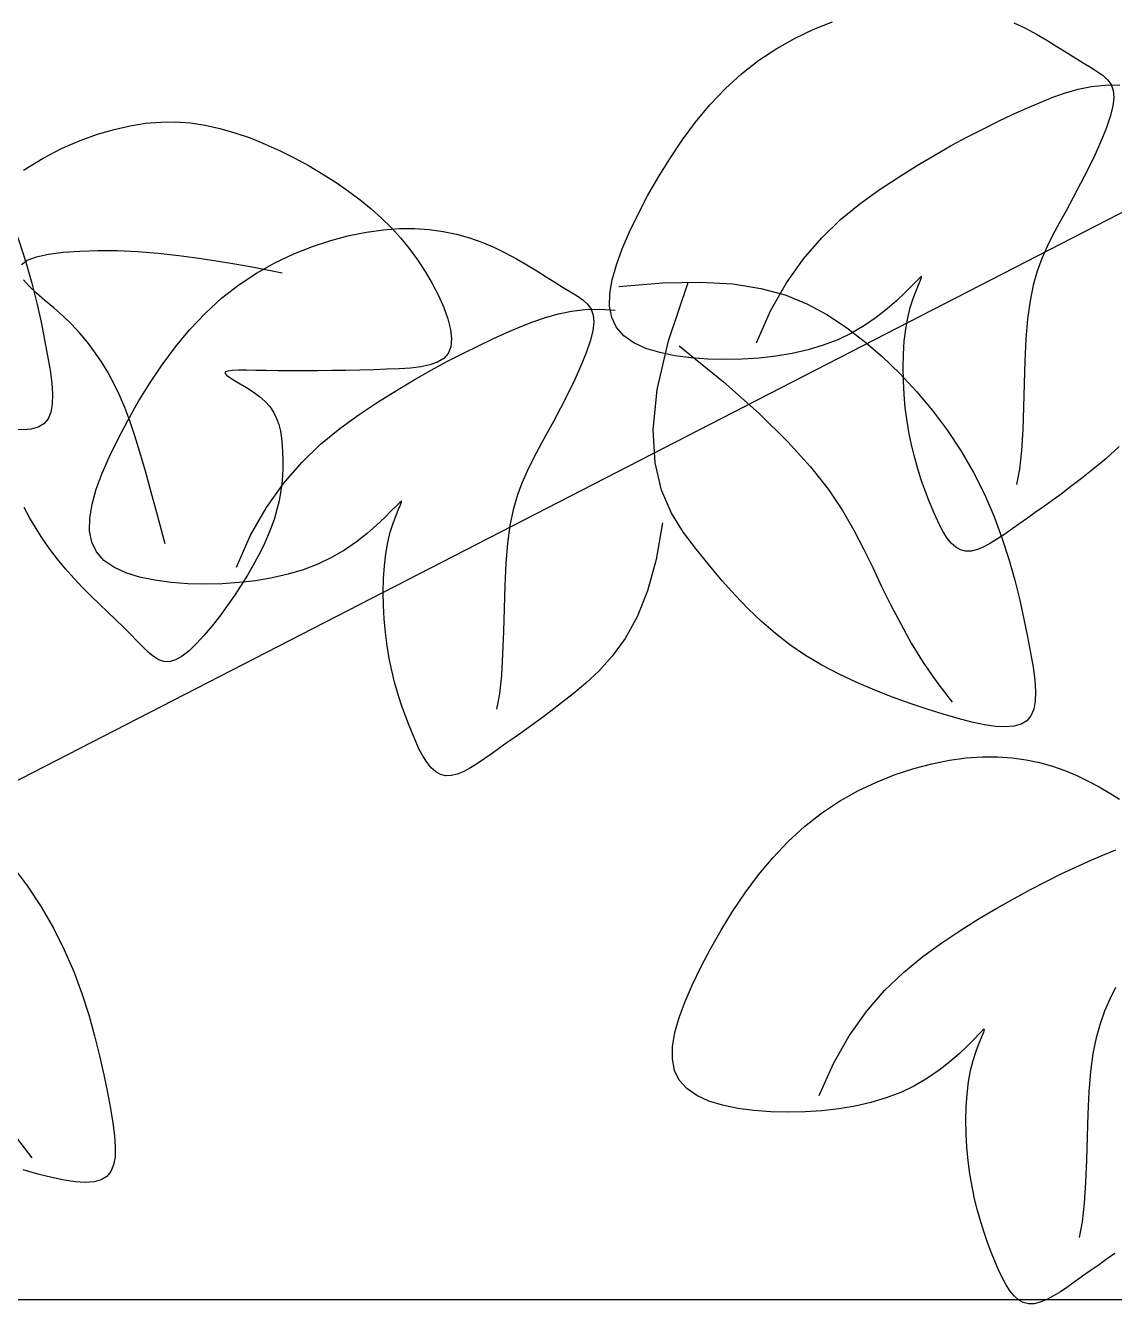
# Model space of a CAD drawing. Extents: x 941299 to 942979, y 2579300 to 2579597.
# Drawn here: x 942763.926 to 942765.401, y 2579506.617 to 2579508.357 of the extents above; entities that cross this region are included whole.
import ezdxf

# ---------------------------------------------------------------- set-up
doc = ezdxf.new("R2010")
doc.units = 0
doc.layers.get('0').update_dxf_attribs({"linetype": 'CONTINUOUS'})
for name, color, linetype in [('LH', 94, 'CONTINUOUS'), ('尺寸标注', 2, 'CONTINUOUS'), ('绿化', 3, 'CONTINUOUS')]:
    doc.layers.add(name, color=color, linetype=linetype)

# ---------------------------------------------------------------- blocks, each defined once
blk = doc.blocks.new('茶')
at = {"layer": 'LH'}
for p, q in [((-0.4782, 0.4525), (-0.4916, 0.4514)), ((-0.4645, 0.4525), (-0.4782, 0.4525)), ((-0.4504, 0.4515), (-0.4645, 0.4525)), ((-0.5309, 0.4422), (-0.5441, 0.4373)), ((-0.5178, 0.4463), (-0.5309, 0.4422)), ((-0.5048, 0.4494), (-0.5178, 0.4463)), ((-0.4916, 0.4514), (-0.5048, 0.4494)), ((-0.4357, 0.4494), (-0.4504, 0.4515)), ((-0.4204, 0.4463), (-0.4357, 0.4494)), ((-0.4043, 0.442), (-0.4204, 0.4463)), ((-0.3874, 0.4363), (-0.4043, 0.442)), ((-0.5574, 0.4314), (-0.5705, 0.4248)), ((-0.5441, 0.4373), (-0.5574, 0.4314)), ((-0.3697, 0.4289), (-0.3874, 0.4363)), ((-0.5835, 0.4176), (-0.5962, 0.4099)), ((-0.5705, 0.4248), (-0.5835, 0.4176)), ((-0.3511, 0.4194), (-0.3697, 0.4289)), ((-0.5962, 0.4099), (-0.6085, 0.4018)), ((-0.6085, 0.4018), (-0.6203, 0.3934)), ((-0.6315, 0.3849), (-0.642, 0.3762)), ((-0.6203, 0.3934), (-0.6315, 0.3849)), ((-0.642, 0.3762), (-0.6519, 0.3675)), ((-0.6519, 0.3675), (-0.6612, 0.3585)), ((-0.6698, 0.3494), (-0.6779, 0.3399)), ((-0.6612, 0.3585), (-0.6698, 0.3494)), ((-0.6779, 0.3399), (-0.6854, 0.3301)), ((-0.4476, 0.3376), (-0.466, 0.3346)), ((-0.4295, 0.3399), (-0.4476, 0.3376)), ((-0.4121, 0.3415), (-0.4295, 0.3399)), ((-0.3956, 0.3424), (-0.4121, 0.3415)), ((-0.3805, 0.3425), (-0.3956, 0.3424)), ((-0.3673, 0.3418), (-0.3805, 0.3425)), ((-0.3562, 0.3403), (-0.3673, 0.3418)), ((-0.3476, 0.338), (-0.3562, 0.3403)), ((-0.342, 0.3348), (-0.3476, 0.338)), ((-0.6854, 0.3301), (-0.6924, 0.3199)), ((-0.5023, 0.3271), (-0.5196, 0.3229)), ((-0.4843, 0.331), (-0.5023, 0.3271)), ((-0.466, 0.3346), (-0.4843, 0.331)), ((-0.6924, 0.3199), (-0.699, 0.3092)), ((-0.551, 0.3147), (-0.5645, 0.3109)), ((-0.5359, 0.3187), (-0.551, 0.3147)), ((-0.5196, 0.3229), (-0.5359, 0.3187)), ((-0.3535, 0.3078), (-0.3474, 0.3145)), ((-0.3474, 0.3145), (-0.3427, 0.3206)), ((-0.699, 0.3092), (-0.705, 0.2981)), ((-0.5645, 0.3109), (-0.5762, 0.3076)), ((-0.3605, 0.3006), (-0.3535, 0.3078)), ((-0.705, 0.2981), (-0.7105, 0.2867)), ((-0.3755, 0.2852), (-0.368, 0.2931)), ((-0.368, 0.2931), (-0.3605, 0.3006)), ((-0.7105, 0.2867), (-0.7152, 0.2753)), ((-0.3827, 0.277), (-0.3755, 0.2852)), ((-0.7152, 0.2753), (-0.7191, 0.2642)), ((-0.3956, 0.2598), (-0.3894, 0.2685)), ((-0.3894, 0.2685), (-0.3827, 0.277)), ((-0.7191, 0.2642), (-0.7219, 0.2537)), ((-0.4014, 0.2506), (-0.3956, 0.2598)), ((-0.7235, 0.244), (-0.7237, 0.2354)), ((-0.7219, 0.2537), (-0.7235, 0.244)), ((-0.4068, 0.2411), (-0.4014, 0.2506)), ((-0.7237, 0.2354), (-0.7224, 0.2281)), ((-0.4118, 0.2311), (-0.4068, 0.2411)), ((-0.7224, 0.2281), (-0.7196, 0.2225)), ((-0.7196, 0.2225), (-0.7152, 0.2183)), ((-0.5651, 0.2197), (-0.5546, 0.2207)), ((-0.5546, 0.2207), (-0.5452, 0.2217)), ((-0.5452, 0.2217), (-0.5368, 0.2225)), ((-0.5368, 0.2225), (-0.5298, 0.2231)), ((-0.5298, 0.2231), (-0.5242, 0.2233)), ((-0.5242, 0.2233), (-0.5201, 0.2232)), ((-0.5201, 0.2232), (-0.5176, 0.2226)), ((-0.517, 0.2214), (-0.5183, 0.2196)), ((-0.5176, 0.2226), (-0.517, 0.2214)), ((-0.4205, 0.2096), (-0.4163, 0.2206)), ((-0.4163, 0.2206), (-0.4118, 0.2311)), ((-0.7152, 0.2183), (-0.7094, 0.2154)), ((-0.7094, 0.2154), (-0.7022, 0.2135)), ((-0.7022, 0.2135), (-0.6939, 0.2125)), ((-0.6939, 0.2125), (-0.6846, 0.2122)), ((-0.6846, 0.2122), (-0.6743, 0.2124)), ((-0.6743, 0.2124), (-0.6631, 0.2128)), ((-0.6631, 0.2128), (-0.6513, 0.2134)), ((-0.6513, 0.2134), (-0.6389, 0.2141)), ((-0.6389, 0.2141), (-0.6263, 0.2149)), ((-0.6263, 0.2149), (-0.6135, 0.2158)), ((-0.6135, 0.2158), (-0.6008, 0.2167)), ((-0.6008, 0.2167), (-0.5883, 0.2176)), ((-0.5883, 0.2176), (-0.5764, 0.2186)), ((-0.5764, 0.2186), (-0.5651, 0.2197)), ((-0.5301, 0.2108), (-0.5355, 0.2069)), ((-0.5252, 0.2143), (-0.5301, 0.2108)), ((-0.5211, 0.2172), (-0.5252, 0.2143)), ((-0.5183, 0.2196), (-0.5211, 0.2172)), ((-0.4243, 0.1981), (-0.4205, 0.2096)), ((-0.5464, 0.198), (-0.5511, 0.1931)), ((-0.5411, 0.2027), (-0.5464, 0.198)), ((-0.5355, 0.2069), (-0.5411, 0.2027)), ((-0.4278, 0.1856), (-0.4243, 0.1981)), ((-0.555, 0.188), (-0.558, 0.1826)), ((-0.5511, 0.1931), (-0.555, 0.188)), ((-0.5602, 0.1769), (-0.5617, 0.1711)), ((-0.558, 0.1826), (-0.5602, 0.1769)), ((-0.4312, 0.1719), (-0.4278, 0.1856)), ((-0.5627, 0.165), (-0.5632, 0.1588)), ((-0.5617, 0.1711), (-0.5627, 0.165)), ((-0.4346, 0.1566), (-0.4312, 0.1719)), ((-0.5632, 0.1588), (-0.5633, 0.1523)), ((-0.5633, 0.1523), (-0.5631, 0.1457)), ((-0.4381, 0.1393), (-0.4346, 0.1566)), ((-0.5631, 0.1457), (-0.5627, 0.1389)), ((-0.4418, 0.1198), (-0.4381, 0.1393)), ((-0.5627, 0.1389), (-0.5621, 0.1319)), ((-0.5621, 0.1319), (-0.5611, 0.1248)), ((-0.5611, 0.1248), (-0.5599, 0.1175)), ((-0.5599, 0.1175), (-0.5582, 0.11)), ((-0.4458, 0.0975), (-0.4418, 0.1198)), ((-0.5582, 0.11), (-0.5562, 0.1025)), ((-0.3354, 0.0957), (-0.3305, 0.1056)), ((-0.3305, 0.1056), (-0.3262, 0.1155)), ((-0.5562, 0.1025), (-0.5537, 0.0948)), ((-0.5537, 0.0948), (-0.5507, 0.087)), ((-0.4504, 0.0723), (-0.4458, 0.0975)), ((-0.3406, 0.0858), (-0.3354, 0.0957)), ((-0.5507, 0.087), (-0.5472, 0.0791)), ((-0.3463, 0.0761), (-0.3406, 0.0858)), ((-0.5472, 0.0791), (-0.5432, 0.0711)), ((-0.5432, 0.0711), (-0.5387, 0.063)), ((-0.3523, 0.0665), (-0.3463, 0.0761)), ((-0.5387, 0.063), (-0.5336, 0.0548)), ((-0.3588, 0.0572), (-0.3523, 0.0665)), ((-0.5336, 0.0548), (-0.5281, 0.0465)), ((-0.5281, 0.0465), (-0.5222, 0.038)), ((-0.3725, 0.0394), (-0.3655, 0.0482)), ((-0.3655, 0.0482), (-0.3588, 0.0572)), ((-0.5222, 0.038), (-0.5158, 0.0294)), ((-0.3796, 0.031), (-0.3725, 0.0394)), ((-0.5158, 0.0294), (-0.5089, 0.0207)), ((-0.3867, 0.0229), (-0.3796, 0.031)), ((-0.5089, 0.0207), (-0.5017, 0.0119)), ((-0.5017, 0.0119), (-0.4942, 0.0031)), ((-0.4004, 0.0076), (-0.3937, 0.0151)), ((-0.3937, 0.0151), (-0.3867, 0.0229)), ((-0.4942, 0.0031), (-0.4865, -0.0052)), ((-0.4125, -0.0064), (-0.4067, 0.0005)), ((-0.4067, 0.0005), (-0.4004, 0.0076)), ((-0.4865, -0.0052), (-0.4788, -0.013)), ((-0.4178, -0.0128), (-0.4125, -0.0064)), ((-0.4788, -0.013), (-0.4713, -0.0199)), ((-0.4713, -0.0199), (-0.4641, -0.0258)), ((-0.4271, -0.0241), (-0.4226, -0.0188)), ((-0.4226, -0.0188), (-0.4178, -0.0128)), ((-0.4641, -0.0258), (-0.4573, -0.0302)), ((-0.4573, -0.0302), (-0.4511, -0.0331)), ((-0.4511, -0.0331), (-0.4455, -0.0342)), ((-0.4455, -0.0342), (-0.4405, -0.0337)), ((-0.4405, -0.0337), (-0.4359, -0.0317)), ((-0.4359, -0.0317), (-0.4314, -0.0284)), ((-0.4314, -0.0284), (-0.4271, -0.0241)), ((-0.2887, -0.2066), (-0.3007, -0.2256)), ((-0.3007, -0.2256), (-0.3115, -0.2453)), ((-0.3115, -0.2453), (-0.321, -0.2654)), ((-0.321, -0.2654), (-0.3291, -0.2857)), ((-0.3291, -0.2857), (-0.336, -0.3061)), ((-0.336, -0.3061), (-0.3416, -0.3263)), ((-0.3416, -0.3263), (-0.3463, -0.3462)), ((-0.3463, -0.3462), (-0.35, -0.3655)), ((-0.35, -0.3655), (-0.353, -0.3839)), ((-0.353, -0.3839), (-0.3554, -0.4013)), ((-0.3554, -0.4013), (-0.3573, -0.4174)), ((-0.3573, -0.4174), (-0.3588, -0.4321)), ((-0.3588, -0.4321), (-0.3599, -0.4453)), ((-0.3599, -0.4453), (-0.3604, -0.457)), ((-0.2721, -0.4514), (-0.2844, -0.4708)), ((-0.3604, -0.457), (-0.3602, -0.4672)), ((-0.3602, -0.4672), (-0.3593, -0.4759)), ((-0.3593, -0.4759), (-0.3573, -0.4831)), ((-0.3573, -0.4831), (-0.3544, -0.4888)), ((-0.3008, -0.4899), (-0.2886, -0.4857)), ((-0.2886, -0.4857), (-0.2755, -0.4807)), ((-0.3544, -0.4888), (-0.3503, -0.493)), ((-0.3503, -0.493), (-0.345, -0.4956)), ((-0.345, -0.4956), (-0.3385, -0.4969)), ((-0.3385, -0.4969), (-0.3307, -0.4969)), ((-0.3307, -0.4969), (-0.3219, -0.4956)), ((-0.3219, -0.4956), (-0.3118, -0.4933)), ((-0.3118, -0.4933), (-0.3008, -0.4899))]:
    blk.add_line(p, q, dxfattribs=at)
blk = doc.blocks.new('茶1')
at = {"layer": '尺寸标注'}
for p in [(-0.0841, 0.0324), (-0.0841, -0.6502)]:
    blk.add_blockref('茶', p, dxfattribs=at)
blk = doc.blocks.new('15')
at = {"layer": 'LH', "color": 38}
for p, q in [((-0.3267, 1.0628), (-0.3098, 1.0695)), ((-0.1458, 1.0687), (-0.1354, 1.0637)), ((-0.3435, 1.0548), (-0.3267, 1.0628)), ((-0.1354, 1.0637), (-0.1255, 1.0583)), ((-0.1255, 1.0583), (-0.116, 1.0529)), ((-0.3763, 1.0348), (-0.3601, 1.0454)), ((-0.3601, 1.0454), (-0.3435, 1.0548)), ((-0.116, 1.0529), (-0.107, 1.0474)), ((-0.107, 1.0474), (-0.0986, 1.0421)), ((-0.3918, 1.0227), (-0.3763, 1.0348)), ((-0.0986, 1.0421), (-0.0906, 1.0371)), ((-0.0906, 1.0371), (-0.0833, 1.0325)), ((-0.0833, 1.0325), (-0.0766, 1.0285)), ((-0.4065, 1.0092), (-0.3918, 1.0227)), ((-0.0766, 1.0285), (-0.0705, 1.0248)), ((-0.0705, 1.0248), (-0.0653, 1.0211)), ((-0.0653, 1.0211), (-0.0611, 1.0172)), ((-0.0876, 1.0087), (-0.0757, 1.011)), ((-0.0757, 1.011), (-0.0634, 1.0124)), ((-0.0634, 1.0124), (-0.0502, 1.0127)), ((-0.0611, 1.0172), (-0.058, 1.0128)), ((-0.058, 1.0128), (-0.0561, 1.0075)), ((-0.4204, 0.9945), (-0.4065, 1.0092)), ((-0.1222, 0.9968), (-0.1106, 1.0015)), ((-0.1106, 1.0015), (-0.0991, 1.0054)), ((-0.0991, 1.0054), (-0.0876, 1.0087)), ((-0.0555, 1.0011), (-0.0563, 0.9933)), ((-0.0561, 1.0075), (-0.0555, 1.0011)), ((-0.4334, 0.9789), (-0.4204, 0.9945)), ((-0.1466, 0.986), (-0.1342, 0.9916)), ((-0.1342, 0.9916), (-0.1222, 0.9968)), ((-0.0563, 0.9933), (-0.0587, 0.984)), ((-0.4455, 0.9626), (-0.4334, 0.9789)), ((-0.1734, 0.973), (-0.1597, 0.9798)), ((-0.1597, 0.9798), (-0.1466, 0.986)), ((-0.0587, 0.984), (-0.0624, 0.9733)), ((-0.2024, 0.9577), (-0.1876, 0.9657)), ((-0.1876, 0.9657), (-0.1734, 0.973)), ((-0.0624, 0.9733), (-0.0672, 0.9615)), ((-0.4568, 0.9459), (-0.4455, 0.9626)), ((-0.2179, 0.9489), (-0.2024, 0.9577)), ((-0.0672, 0.9615), (-0.0728, 0.9491)), ((-0.4672, 0.929), (-0.4568, 0.9459)), ((-0.2339, 0.9394), (-0.2179, 0.9489)), ((-0.0728, 0.9491), (-0.079, 0.9362)), ((-0.4767, 0.9122), (-0.4672, 0.929)), ((-0.2676, 0.9177), (-0.2504, 0.929)), ((-0.2504, 0.929), (-0.2339, 0.9394)), ((-0.079, 0.9362), (-0.0856, 0.9234)), ((-0.285, 0.9051), (-0.2676, 0.9177)), ((-0.0856, 0.9234), (-0.0922, 0.9108)), ((-0.4853, 0.8957), (-0.4767, 0.9122)), ((-0.3024, 0.8908), (-0.285, 0.9051)), ((-0.0922, 0.9108), (-0.0987, 0.8988)), ((-0.4931, 0.8798), (-0.4853, 0.8957)), ((-0.0987, 0.8988), (-0.1049, 0.8877)), ((-0.7306, 0.8796), (-0.7155, 0.8817)), ((-0.7155, 0.8817), (-0.701, 0.8827)), ((-0.701, 0.8827), (-0.6872, 0.8827)), ((-0.6872, 0.8827), (-0.674, 0.8818)), ((-0.674, 0.8818), (-0.6614, 0.8801)), ((-0.3194, 0.8743), (-0.3024, 0.8908)), ((-0.1049, 0.8877), (-0.1106, 0.877)), ((-0.7796, 0.8666), (-0.7629, 0.8721)), ((-0.7629, 0.8721), (-0.7465, 0.8765)), ((-0.7465, 0.8765), (-0.7306, 0.8796)), ((-0.6614, 0.8801), (-0.6493, 0.8776)), ((-0.6493, 0.8776), (-0.6376, 0.8743)), ((-0.6376, 0.8743), (-0.6264, 0.8703)), ((-0.6264, 0.8703), (-0.6156, 0.8658)), ((-0.4997, 0.8645), (-0.4931, 0.8798)), ((-0.3359, 0.8554), (-0.3194, 0.8743)), ((-0.1106, 0.877), (-0.1159, 0.8665)), ((-0.8134, 0.8519), (-0.7965, 0.8599)), ((-0.7965, 0.8599), (-0.7796, 0.8666)), ((-0.6156, 0.8658), (-0.6053, 0.8608)), ((-0.6053, 0.8608), (-0.5953, 0.8554)), ((-0.505, 0.8501), (-0.4997, 0.8645)), ((-0.1159, 0.8665), (-0.1206, 0.8557)), ((-0.83, 0.8425), (-0.8134, 0.8519)), ((-0.5953, 0.8554), (-0.5859, 0.85)), ((-0.5859, 0.85), (-0.5769, 0.8445)), ((-0.5089, 0.8365), (-0.505, 0.8501)), ((-0.3514, 0.8336), (-0.3359, 0.8554)), ((-0.1206, 0.8557), (-0.1248, 0.8442)), ((-0.8461, 0.8319), (-0.83, 0.8425)), ((-0.5769, 0.8445), (-0.5684, 0.8392)), ((-0.5684, 0.8392), (-0.5605, 0.8342)), ((-0.511, 0.824), (-0.5089, 0.8365)), ((-0.2308, 0.8382), (-0.2339, 0.8351)), ((-0.2319, 0.832), (-0.2301, 0.8361)), ((-0.2293, 0.8393), (-0.2308, 0.8382)), ((-0.2301, 0.8361), (-0.2292, 0.8386)), ((-0.2292, 0.8386), (-0.2293, 0.8393)), ((-0.1248, 0.8442), (-0.1283, 0.8316)), ((-0.8617, 0.8198), (-0.8461, 0.8319)), ((-0.5605, 0.8342), (-0.5531, 0.8296)), ((-0.5531, 0.8296), (-0.5464, 0.8256)), ((-0.5464, 0.8256), (-0.5404, 0.8219)), ((-0.5111, 0.8125), (-0.511, 0.824)), ((-0.5026, 0.8305), (-0.463, 0.8337)), ((-0.463, 0.8337), (-0.429, 0.8344)), ((-0.4579, 0.7813), (-0.4402, 0.834)), ((-0.429, 0.8344), (-0.3998, 0.8327)), ((-0.3998, 0.8327), (-0.3745, 0.8287)), ((-0.3745, 0.8287), (-0.3524, 0.8227)), ((-0.3657, 0.8085), (-0.3514, 0.8336)), ((-0.2445, 0.8244), (-0.2518, 0.8175)), ((-0.2385, 0.8304), (-0.2445, 0.8244)), ((-0.2339, 0.8351), (-0.2385, 0.8304)), ((-0.2368, 0.8194), (-0.2342, 0.8264)), ((-0.2342, 0.8264), (-0.2319, 0.832)), ((-0.1283, 0.8316), (-0.1312, 0.8174)), ((-0.8763, 0.8063), (-0.8617, 0.8198)), ((-0.5404, 0.8219), (-0.5352, 0.8182)), ((-0.5352, 0.8182), (-0.531, 0.8143)), ((-0.531, 0.8143), (-0.5278, 0.8099)), ((-0.5092, 0.8023), (-0.5111, 0.8125)), ((-0.3524, 0.8227), (-0.3328, 0.8148)), ((-0.3328, 0.8148), (-0.3149, 0.8051)), ((-0.2518, 0.8175), (-0.2604, 0.8101)), ((-0.2394, 0.8113), (-0.2368, 0.8194)), ((-0.1312, 0.8174), (-0.1334, 0.8013)), ((-0.8902, 0.7916), (-0.8763, 0.8063)), ((-0.5804, 0.7986), (-0.569, 0.8025)), ((-0.569, 0.8025), (-0.5574, 0.8058)), ((-0.5574, 0.8058), (-0.5456, 0.8081)), ((-0.5456, 0.8081), (-0.5332, 0.8095)), ((-0.5332, 0.8095), (-0.5201, 0.8098)), ((-0.5278, 0.8099), (-0.5259, 0.8046)), ((-0.5259, 0.8046), (-0.5253, 0.7982)), ((-0.5201, 0.8098), (-0.506, 0.809)), ((-0.5049, 0.7934), (-0.5092, 0.8023)), ((-0.3784, 0.7796), (-0.3657, 0.8085)), ((-0.3149, 0.8051), (-0.2979, 0.7938)), ((-0.2701, 0.8025), (-0.2808, 0.7951)), ((-0.2604, 0.8101), (-0.2701, 0.8025)), ((-0.2435, 0.7918), (-0.2417, 0.802)), ((-0.2417, 0.802), (-0.2394, 0.8113)), ((-0.1334, 0.8013), (-0.1349, 0.783)), ((-0.9032, 0.776), (-0.8902, 0.7916)), ((-0.604, 0.7887), (-0.592, 0.7939)), ((-0.592, 0.7939), (-0.5804, 0.7986)), ((-0.5262, 0.7904), (-0.5285, 0.7811)), ((-0.5253, 0.7982), (-0.5262, 0.7904)), ((-0.4981, 0.7858), (-0.5049, 0.7934)), ((-0.2979, 0.7938), (-0.2812, 0.7811)), ((-0.2808, 0.7951), (-0.2924, 0.7883)), ((-0.2448, 0.7809), (-0.2435, 0.7918)), ((-0.6296, 0.7769), (-0.6165, 0.7831)), ((-0.6165, 0.7831), (-0.604, 0.7887)), ((-0.5285, 0.7811), (-0.5322, 0.7704)), ((-0.4892, 0.7796), (-0.4981, 0.7858)), ((-0.4783, 0.7745), (-0.4892, 0.7796)), ((-0.468, 0.7373), (-0.4579, 0.7813)), ((-0.318, 0.7773), (-0.3318, 0.7732)), ((-0.3048, 0.7823), (-0.318, 0.7773)), ((-0.2924, 0.7883), (-0.3048, 0.7823)), ((-0.2812, 0.7811), (-0.2649, 0.767)), ((-0.2455, 0.7693), (-0.2448, 0.7809)), ((-0.1349, 0.783), (-0.1358, 0.7631)), ((-0.9153, 0.7597), (-0.9032, 0.776)), ((-0.6575, 0.7628), (-0.6432, 0.7701)), ((-0.6432, 0.7701), (-0.6296, 0.7769)), ((-0.5322, 0.7704), (-0.537, 0.7586)), ((-0.4658, 0.7706), (-0.4783, 0.7745)), ((-0.4521, 0.7678), (-0.4658, 0.7706)), ((-0.4375, 0.7658), (-0.4521, 0.7678)), ((-0.4481, 0.7768), (-0.4083, 0.7442)), ((-0.4222, 0.7648), (-0.4375, 0.7658)), ((-0.3759, 0.7657), (-0.3913, 0.7647)), ((-0.3608, 0.7674), (-0.3759, 0.7657)), ((-0.3461, 0.7699), (-0.3608, 0.7674)), ((-0.3318, 0.7732), (-0.3461, 0.7699)), ((-0.2649, 0.767), (-0.249, 0.7518)), ((-0.2458, 0.7573), (-0.2455, 0.7693)), ((-0.9266, 0.743), (-0.9153, 0.7597)), ((-0.6877, 0.746), (-0.6723, 0.7548)), ((-0.6723, 0.7548), (-0.6575, 0.7628)), ((-0.537, 0.7586), (-0.5426, 0.7462)), ((-0.4067, 0.7644), (-0.4222, 0.7648)), ((-0.3913, 0.7647), (-0.4067, 0.7644)), ((-0.2456, 0.7451), (-0.2458, 0.7573)), ((-0.1358, 0.7631), (-0.1365, 0.7423)), ((-0.937, 0.7261), (-0.9266, 0.743)), ((-0.7037, 0.7365), (-0.6877, 0.746)), ((-0.5426, 0.7462), (-0.5488, 0.7333)), ((-0.4083, 0.7442), (-0.3759, 0.7155)), ((-0.249, 0.7518), (-0.2338, 0.7355)), ((-0.245, 0.7328), (-0.2456, 0.7451)), ((-0.7203, 0.7261), (-0.7037, 0.7365)), ((-0.5488, 0.7333), (-0.5554, 0.7205)), ((-0.4717, 0.7009), (-0.468, 0.7373)), ((-0.2439, 0.7206), (-0.245, 0.7328)), ((-0.2338, 0.7355), (-0.2193, 0.7182)), ((-0.1365, 0.7423), (-0.1371, 0.7214)), ((-0.9465, 0.7093), (-0.937, 0.7261)), ((-0.7374, 0.7148), (-0.7203, 0.7261)), ((-0.5554, 0.7205), (-0.5621, 0.7079)), ((-0.2423, 0.7087), (-0.2439, 0.7206)), ((-0.1371, 0.7214), (-0.1378, 0.7011)), ((-0.9552, 0.6928), (-0.9465, 0.7093)), ((-0.7548, 0.7022), (-0.7374, 0.7148)), ((-0.5621, 0.7079), (-0.5686, 0.6959)), ((-0.3759, 0.7155), (-0.35, 0.6901)), ((-0.2404, 0.6972), (-0.2423, 0.7087)), ((-0.2193, 0.7182), (-0.2058, 0.7002)), ((-0.7722, 0.6879), (-0.7548, 0.7022)), ((-0.47, 0.6709), (-0.4717, 0.7009)), ((-0.2381, 0.6862), (-0.2404, 0.6972)), ((-0.2058, 0.7002), (-0.1934, 0.6815)), ((-0.1378, 0.7011), (-0.139, 0.6821)), ((-0.9629, 0.6769), (-0.9552, 0.6928)), ((-0.7893, 0.6714), (-0.7722, 0.6879)), ((-0.5748, 0.6848), (-0.5805, 0.6741)), ((-0.5686, 0.6959), (-0.5748, 0.6848)), ((-0.35, 0.6901), (-0.3295, 0.6673)), ((-0.2354, 0.6756), (-0.2381, 0.6862)), ((-0.0508, 0.6858), (-0.0627, 0.6747)), ((-0.9696, 0.6616), (-0.9629, 0.6769)), ((-0.5805, 0.6741), (-0.5857, 0.6636)), ((-0.2326, 0.6655), (-0.2354, 0.6756)), ((-0.1934, 0.6815), (-0.1822, 0.6623)), ((-0.139, 0.6821), (-0.1408, 0.6653)), ((-0.0627, 0.6747), (-0.0741, 0.6653)), ((-0.9749, 0.6472), (-0.9696, 0.6616)), ((-0.8057, 0.6525), (-0.7893, 0.6714)), ((-0.5857, 0.6636), (-0.5905, 0.6528)), ((-0.4642, 0.6462), (-0.47, 0.6709)), ((-0.3295, 0.6673), (-0.3134, 0.6468)), ((-0.2295, 0.6558), (-0.2326, 0.6655)), ((-0.1822, 0.6623), (-0.1725, 0.6427)), ((-0.1408, 0.6653), (-0.1435, 0.6513)), ((-0.0741, 0.6653), (-0.0846, 0.6569)), ((-0.8212, 0.6307), (-0.8057, 0.6525)), ((-0.5905, 0.6528), (-0.5946, 0.6413)), ((-0.2263, 0.6467), (-0.2295, 0.6558)), ((-0.0846, 0.6569), (-0.0943, 0.6495)), ((-0.9787, 0.6336), (-0.9749, 0.6472)), ((-0.5946, 0.6413), (-0.5982, 0.6287)), ((-0.4553, 0.6256), (-0.4642, 0.6462)), ((-0.3134, 0.6468), (-0.3007, 0.628)), ((-0.223, 0.638), (-0.2263, 0.6467)), ((-0.1725, 0.6427), (-0.1639, 0.623)), ((-0.1032, 0.6428), (-0.1115, 0.6368)), ((-0.0943, 0.6495), (-0.1032, 0.6428)), ((-0.9808, 0.6211), (-0.9787, 0.6336)), ((-0.8355, 0.6056), (-0.8212, 0.6307)), ((-0.7083, 0.6275), (-0.7143, 0.6215)), ((-0.7037, 0.6322), (-0.7083, 0.6275)), ((-0.704, 0.6235), (-0.7017, 0.6291)), ((-0.7007, 0.6353), (-0.7037, 0.6322)), ((-0.7017, 0.6291), (-0.7, 0.6332)), ((-0.6992, 0.6364), (-0.7007, 0.6353)), ((-0.7, 0.6332), (-0.699, 0.6357)), ((-0.699, 0.6357), (-0.6992, 0.6364)), ((-0.5982, 0.6287), (-0.6011, 0.6145)), ((-0.3007, 0.628), (-0.2905, 0.6103)), ((-0.2197, 0.6298), (-0.223, 0.638)), ((-0.2164, 0.6221), (-0.2197, 0.6298)), ((-0.1192, 0.6313), (-0.1266, 0.6261)), ((-0.1115, 0.6368), (-0.1192, 0.6313)), ((-0.981, 0.6096), (-0.9808, 0.6211)), ((-0.7143, 0.6215), (-0.7217, 0.6146)), ((-0.7092, 0.6084), (-0.7066, 0.6165)), ((-0.7066, 0.6165), (-0.704, 0.6235)), ((-0.4632, 0.6169), (-0.4689, 0.5836)), ((-0.4444, 0.6082), (-0.4553, 0.6256)), ((-0.2131, 0.6149), (-0.2164, 0.6221)), ((-0.2097, 0.6086), (-0.2131, 0.6149)), ((-0.1639, 0.623), (-0.1566, 0.6033)), ((-0.1405, 0.6163), (-0.1473, 0.6114)), ((-0.1336, 0.6211), (-0.1405, 0.6163)), ((-0.1266, 0.6261), (-0.1336, 0.6211)), ((-0.979, 0.5994), (-0.981, 0.6096)), ((-0.8483, 0.5767), (-0.8355, 0.6056)), ((-0.7302, 0.6072), (-0.7399, 0.5995)), ((-0.7217, 0.6146), (-0.7302, 0.6072)), ((-0.7115, 0.5991), (-0.7092, 0.6084)), ((-0.6011, 0.6145), (-0.6032, 0.5984)), ((-0.4326, 0.5926), (-0.4444, 0.6082)), ((-0.2905, 0.6103), (-0.2817, 0.5932)), ((-0.2061, 0.603), (-0.2097, 0.6086)), ((-0.154, 0.6067), (-0.1605, 0.6023)), ((-0.1566, 0.6033), (-0.1503, 0.5839)), ((-0.1473, 0.6114), (-0.154, 0.6067)), ((-0.9747, 0.5905), (-0.979, 0.5994)), ((-0.7506, 0.5922), (-0.7622, 0.5854)), ((-0.7399, 0.5995), (-0.7506, 0.5922)), ((-0.7133, 0.5889), (-0.7115, 0.5991)), ((-0.6032, 0.5984), (-0.6047, 0.5801)), ((-0.4209, 0.5781), (-0.4326, 0.5926)), ((-0.2817, 0.5932), (-0.2734, 0.5763)), ((-0.2024, 0.5983), (-0.2061, 0.603)), ((-0.1984, 0.5948), (-0.2024, 0.5983)), ((-0.194, 0.5923), (-0.1984, 0.5948)), ((-0.1894, 0.5912), (-0.194, 0.5923)), ((-0.1788, 0.5927), (-0.1843, 0.5913)), ((-0.173, 0.5951), (-0.1788, 0.5927)), ((-0.1669, 0.5984), (-0.173, 0.5951)), ((-0.1605, 0.6023), (-0.1669, 0.5984)), ((-0.968, 0.5829), (-0.9747, 0.5905)), ((-0.959, 0.5767), (-0.968, 0.5829)), ((-0.7622, 0.5854), (-0.7747, 0.5794)), ((-0.7146, 0.578), (-0.7133, 0.5889)), ((-0.6047, 0.5801), (-0.6056, 0.5602)), ((-0.4689, 0.5836), (-0.4767, 0.5554)), ((-0.1843, 0.5913), (-0.1894, 0.5912)), ((-0.1503, 0.5839), (-0.145, 0.565)), ((-0.9481, 0.5716), (-0.959, 0.5767)), ((-0.9357, 0.5677), (-0.9481, 0.5716)), ((-0.8016, 0.5703), (-0.8159, 0.567)), ((-0.7878, 0.5744), (-0.8016, 0.5703)), ((-0.7747, 0.5794), (-0.7878, 0.5744)), ((-0.7154, 0.5664), (-0.7146, 0.578)), ((-0.4093, 0.5643), (-0.4209, 0.5781)), ((-0.2734, 0.5763), (-0.2653, 0.5594)), ((-0.9219, 0.5649), (-0.9357, 0.5677)), ((-0.9073, 0.5629), (-0.9219, 0.5649)), ((-0.8921, 0.5618), (-0.9073, 0.5629)), ((-0.8766, 0.5615), (-0.8921, 0.5618)), ((-0.8611, 0.5618), (-0.8766, 0.5615)), ((-0.8458, 0.5628), (-0.8611, 0.5618)), ((-0.8307, 0.5645), (-0.8458, 0.5628)), ((-0.8159, 0.567), (-0.8307, 0.5645)), ((-0.7157, 0.5544), (-0.7154, 0.5664)), ((-0.6056, 0.5602), (-0.6063, 0.5394)), ((-0.3977, 0.5513), (-0.4093, 0.5643)), ((-0.2653, 0.5594), (-0.257, 0.5425)), ((-0.145, 0.565), (-0.1405, 0.5469)), ((-0.7155, 0.5422), (-0.7157, 0.5544)), ((-0.4767, 0.5554), (-0.4862, 0.5319)), ((-0.386, 0.539), (-0.3977, 0.5513)), ((-0.1405, 0.5469), (-0.1367, 0.5297)), ((-0.7148, 0.5299), (-0.7155, 0.5422)), ((-0.6063, 0.5394), (-0.6069, 0.5185)), ((-0.3739, 0.5275), (-0.386, 0.539)), ((-0.257, 0.5425), (-0.2481, 0.5254)), ((-0.7137, 0.5177), (-0.7148, 0.5299)), ((-0.4862, 0.5319), (-0.497, 0.5123)), ((-0.3613, 0.5167), (-0.3739, 0.5275)), ((-0.2481, 0.5254), (-0.2385, 0.5082)), ((-0.1367, 0.5297), (-0.1334, 0.5138)), ((-0.7122, 0.5058), (-0.7137, 0.5177)), ((-0.6069, 0.5185), (-0.6077, 0.4982)), ((-0.497, 0.5123), (-0.5087, 0.4962)), ((-0.3481, 0.5065), (-0.3613, 0.5167)), ((-0.1334, 0.5138), (-0.1307, 0.4993)), ((-0.7102, 0.4943), (-0.7122, 0.5058)), ((-0.3341, 0.497), (-0.3481, 0.5065)), ((-0.2385, 0.5082), (-0.2277, 0.4907)), ((-0.1307, 0.4993), (-0.1285, 0.4863)), ((-0.7079, 0.4833), (-0.7102, 0.4943)), ((-0.6077, 0.4982), (-0.6089, 0.4792)), ((-0.5087, 0.4962), (-0.5207, 0.4829)), ((-0.3192, 0.4882), (-0.3341, 0.497)), ((-0.3037, 0.48), (-0.3192, 0.4882)), ((-0.2277, 0.4907), (-0.2155, 0.4728)), ((-0.7053, 0.4727), (-0.7079, 0.4833)), ((-0.6089, 0.4792), (-0.6107, 0.4624)), ((-0.5207, 0.4829), (-0.5326, 0.4718)), ((-0.2877, 0.4724), (-0.3037, 0.48)), ((-0.1285, 0.4863), (-0.127, 0.4746)), ((-0.7024, 0.4626), (-0.7053, 0.4727)), ((-0.5326, 0.4718), (-0.544, 0.4624)), ((-0.2715, 0.4655), (-0.2877, 0.4724)), ((-0.2554, 0.4592), (-0.2715, 0.4655)), ((-0.2155, 0.4728), (-0.2016, 0.4546)), ((-0.127, 0.4746), (-0.1264, 0.4645)), ((-0.1264, 0.4645), (-0.1266, 0.4557)), ((-0.6994, 0.4529), (-0.7024, 0.4626)), ((-0.6962, 0.4438), (-0.6994, 0.4529)), ((-0.6107, 0.4624), (-0.6133, 0.4484)), ((-0.5545, 0.454), (-0.5641, 0.4466)), ((-0.544, 0.4624), (-0.5545, 0.454)), ((-0.2395, 0.4535), (-0.2554, 0.4592)), ((-0.2242, 0.4484), (-0.2395, 0.4535)), ((-0.1266, 0.4557), (-0.1279, 0.4484)), ((-0.6929, 0.4351), (-0.6962, 0.4438)), ((-0.5641, 0.4466), (-0.573, 0.4399)), ((-0.2097, 0.4439), (-0.2242, 0.4484)), ((-0.1962, 0.44), (-0.2097, 0.4439)), ((-0.1304, 0.4425), (-0.1341, 0.438)), ((-0.1279, 0.4484), (-0.1304, 0.4425)), ((-0.6896, 0.4269), (-0.6929, 0.4351)), ((-0.5813, 0.4339), (-0.5891, 0.4283)), ((-0.573, 0.4399), (-0.5813, 0.4339)), ((-0.1837, 0.4368), (-0.1962, 0.44)), ((-0.1724, 0.4344), (-0.1837, 0.4368)), ((-0.1622, 0.4329), (-0.1724, 0.4344)), ((-0.1533, 0.4324), (-0.1622, 0.4329)), ((-0.1456, 0.433), (-0.1533, 0.4324)), ((-0.1392, 0.4349), (-0.1456, 0.433)), ((-0.1341, 0.438), (-0.1392, 0.4349)), ((-0.6863, 0.4191), (-0.6896, 0.4269)), ((-0.683, 0.412), (-0.6863, 0.4191)), ((-0.6035, 0.4182), (-0.6104, 0.4134)), ((-0.5964, 0.4232), (-0.6035, 0.4182)), ((-0.5891, 0.4283), (-0.5964, 0.4232)), ((-0.6795, 0.4056), (-0.683, 0.412)), ((-0.6172, 0.4085), (-0.6238, 0.4038)), ((-0.6104, 0.4134), (-0.6172, 0.4085)), ((-0.676, 0.4001), (-0.6795, 0.4056)), ((-0.6722, 0.3954), (-0.676, 0.4001)), ((-0.6682, 0.3919), (-0.6722, 0.3954)), ((-0.6367, 0.3955), (-0.6428, 0.3922)), ((-0.6304, 0.3994), (-0.6367, 0.3955)), ((-0.6238, 0.4038), (-0.6304, 0.3994)), ((-0.253, 0.3893), (-0.2363, 0.3948)), ((-0.2363, 0.3948), (-0.2199, 0.3991)), ((-0.2199, 0.3991), (-0.204, 0.4023)), ((-0.204, 0.4023), (-0.1888, 0.4043)), ((-0.1888, 0.4043), (-0.1744, 0.4053)), ((-0.1744, 0.4053), (-0.1606, 0.4054)), ((-0.1606, 0.4054), (-0.1474, 0.4045)), ((-0.1474, 0.4045), (-0.1348, 0.4027)), ((-0.1348, 0.4027), (-0.1227, 0.4002)), ((-0.1227, 0.4002), (-0.111, 0.3969)), ((-0.111, 0.3969), (-0.0998, 0.393)), ((-0.6639, 0.3894), (-0.6682, 0.3919)), ((-0.6592, 0.3883), (-0.6639, 0.3894)), ((-0.6541, 0.3884), (-0.6592, 0.3883)), ((-0.6486, 0.3898), (-0.6541, 0.3884)), ((-0.6428, 0.3922), (-0.6486, 0.3898)), ((-0.2699, 0.3825), (-0.253, 0.3893)), ((-0.0998, 0.393), (-0.089, 0.3884)), ((-0.089, 0.3884), (-0.0787, 0.3834)), ((-0.0787, 0.3834), (-0.0687, 0.3781)), ((-0.3034, 0.3652), (-0.2868, 0.3745)), ((-0.2868, 0.3745), (-0.2699, 0.3825)), ((-0.0687, 0.3781), (-0.0592, 0.3726)), ((-0.0592, 0.3726), (-0.0503, 0.3671)), ((-0.3195, 0.3545), (-0.3034, 0.3652)), ((-0.335, 0.3424), (-0.3195, 0.3545)), ((-0.3497, 0.3289), (-0.335, 0.3424)), ((-0.3636, 0.3142), (-0.3497, 0.3289)), ((-0.3766, 0.2986), (-0.3636, 0.3142)), ((-0.0774, 0.3114), (-0.0654, 0.3166)), ((-0.0654, 0.3166), (-0.0538, 0.3212)), ((-0.103, 0.2995), (-0.0899, 0.3057)), ((-0.0899, 0.3057), (-0.0774, 0.3114)), ((-0.3887, 0.2823), (-0.3766, 0.2986)), ((-0.1309, 0.2854), (-0.1166, 0.2928)), ((-0.1166, 0.2928), (-0.103, 0.2995)), ((-0.4, 0.2656), (-0.3887, 0.2823)), ((-0.1457, 0.2774), (-0.1309, 0.2854)), ((-0.1771, 0.2591), (-0.1611, 0.2686)), ((-0.1611, 0.2686), (-0.1457, 0.2774)), ((-0.4104, 0.2487), (-0.4, 0.2656)), ((-0.1937, 0.2487), (-0.1771, 0.2591)), ((-0.4199, 0.2319), (-0.4104, 0.2487)), ((-0.2108, 0.2374), (-0.1937, 0.2487)), ((-0.2282, 0.2248), (-0.2108, 0.2374)), ((-0.4286, 0.2154), (-0.4199, 0.2319)), ((-0.2456, 0.2105), (-0.2282, 0.2248)), ((-0.4363, 0.1995), (-0.4286, 0.2154)), ((-0.2627, 0.1941), (-0.2456, 0.2105)), ((-0.4429, 0.1843), (-0.4363, 0.1995)), ((-0.2791, 0.1752), (-0.2627, 0.1941)), ((-0.0591, 0.1863), (-0.0639, 0.1755)), ((-0.0539, 0.1968), (-0.0591, 0.1863)), ((-0.4483, 0.1698), (-0.4429, 0.1843)), ((-0.2946, 0.1533), (-0.2791, 0.1752)), ((-0.0639, 0.1755), (-0.068, 0.1639)), ((-0.4521, 0.1563), (-0.4483, 0.1698)), ((-0.068, 0.1639), (-0.0716, 0.1513)), ((-0.4542, 0.1437), (-0.4521, 0.1563)), ((-0.3089, 0.1282), (-0.2946, 0.1533)), ((-0.1771, 0.1549), (-0.1817, 0.1501)), ((-0.1774, 0.1461), (-0.1751, 0.1517)), ((-0.1741, 0.1579), (-0.1771, 0.1549)), ((-0.1751, 0.1517), (-0.1734, 0.1558)), ((-0.1726, 0.1591), (-0.1741, 0.1579)), ((-0.1734, 0.1558), (-0.1724, 0.1583)), ((-0.1724, 0.1583), (-0.1726, 0.1591)), ((-0.0716, 0.1513), (-0.0744, 0.1371)), ((-0.4544, 0.1323), (-0.4542, 0.1437)), ((-0.1877, 0.1441), (-0.1951, 0.1372)), ((-0.1817, 0.1501), (-0.1877, 0.1441)), ((-0.18, 0.1392), (-0.1774, 0.1461)), ((-0.4524, 0.122), (-0.4544, 0.1323)), ((-0.3216, 0.0994), (-0.3089, 0.1282)), ((-0.2036, 0.1298), (-0.2133, 0.1222)), ((-0.1951, 0.1372), (-0.2036, 0.1298)), ((-0.1849, 0.1218), (-0.1826, 0.131)), ((-0.1826, 0.131), (-0.18, 0.1392)), ((-0.0744, 0.1371), (-0.0766, 0.121)), ((-0.4481, 0.1131), (-0.4524, 0.122)), ((-0.2133, 0.1222), (-0.224, 0.1148)), ((-0.1867, 0.1116), (-0.1849, 0.1218)), ((-0.0766, 0.121), (-0.0781, 0.1027)), ((-0.4414, 0.1055), (-0.4481, 0.1131)), ((-0.4324, 0.0993), (-0.4414, 0.1055)), ((-0.2356, 0.108), (-0.2481, 0.1021)), ((-0.224, 0.1148), (-0.2356, 0.108)), ((-0.188, 0.1006), (-0.1867, 0.1116)), ((-0.4215, 0.0943), (-0.4324, 0.0993)), ((-0.409, 0.0904), (-0.4215, 0.0943)), ((-0.275, 0.0929), (-0.2893, 0.0897)), ((-0.2612, 0.0971), (-0.275, 0.0929)), ((-0.2481, 0.1021), (-0.2612, 0.0971)), ((-0.1888, 0.089), (-0.188, 0.1006)), ((-0.0781, 0.1027), (-0.079, 0.0828)), ((-0.3953, 0.0875), (-0.409, 0.0904)), ((-0.3807, 0.0856), (-0.3953, 0.0875)), ((-0.3655, 0.0845), (-0.3807, 0.0856)), ((-0.35, 0.0841), (-0.3655, 0.0845)), ((-0.3345, 0.0844), (-0.35, 0.0841)), ((-0.3192, 0.0854), (-0.3345, 0.0844)), ((-0.3041, 0.0872), (-0.3192, 0.0854)), ((-0.2893, 0.0897), (-0.3041, 0.0872)), ((-0.1891, 0.0771), (-0.1888, 0.089)), ((-0.079, 0.0828), (-0.0797, 0.062)), ((-0.1889, 0.0648), (-0.1891, 0.0771)), ((-0.1882, 0.0525), (-0.1889, 0.0648)), ((-0.0797, 0.062), (-0.0803, 0.0411)), ((-0.1871, 0.0403), (-0.1882, 0.0525)), ((-0.1856, 0.0284), (-0.1871, 0.0403)), ((-0.0803, 0.0411), (-0.0811, 0.0208)), ((-0.1836, 0.0169), (-0.1856, 0.0284)), ((-0.1813, 0.0059), (-0.1836, 0.0169)), ((-0.0811, 0.0208), (-0.0822, 0.0019)), ((-0.1787, -0.0047), (-0.1813, 0.0059)), ((-0.0822, 0.0019), (-0.084, -0.015)), ((-0.1758, -0.0148), (-0.1787, -0.0047)), ((-0.1728, -0.0244), (-0.1758, -0.0148)), ((-0.084, -0.015), (-0.0867, -0.029)), ((-0.1696, -0.0336), (-0.1728, -0.0244)), ((-0.1663, -0.0423), (-0.1696, -0.0336)), ((-0.163, -0.0505), (-0.1663, -0.0423)), ((-0.0547, -0.0435), (-0.0624, -0.049)), ((-0.1597, -0.0582), (-0.163, -0.0505)), ((-0.0698, -0.0542), (-0.0769, -0.0591)), ((-0.0624, -0.049), (-0.0698, -0.0542)), ((-0.1563, -0.0653), (-0.1597, -0.0582)), ((-0.1529, -0.0717), (-0.1563, -0.0653)), ((-0.0905, -0.0689), (-0.0972, -0.0736)), ((-0.0837, -0.064), (-0.0905, -0.0689)), ((-0.0769, -0.0591), (-0.0837, -0.064)), ((-0.1494, -0.0773), (-0.1529, -0.0717)), ((-0.1456, -0.0819), (-0.1494, -0.0773)), ((-0.1038, -0.078), (-0.1101, -0.0819)), ((-0.0972, -0.0736), (-0.1038, -0.078)), ((-0.1416, -0.0855), (-0.1456, -0.0819)), ((-0.1373, -0.0879), (-0.1416, -0.0855)), ((-0.1326, -0.0891), (-0.1373, -0.0879)), ((-0.1275, -0.0889), (-0.1326, -0.0891)), ((-0.122, -0.0876), (-0.1275, -0.0889)), ((-0.1162, -0.0852), (-0.122, -0.0876)), ((-0.1101, -0.0819), (-0.1162, -0.0852))]:
    blk.add_line(p, q, dxfattribs=at)

msp = doc.modelspace()

# ---------------------------------------------------------------- linework, layer by layer
msp.add_line((942786.96557, 2579519.19091), (942762.52067, 2579506.61727))
at = {"layer": '绿化'}
msp.add_line((942754.7481, 2579506.63081), (942802.70255, 2579506.63081), dxfattribs=at)

# ---------------------------------------------------------------- block references
at = {"layer": '尺寸标注', "xscale": -1.499999999980944, "yscale": 1.5, "zscale": 1.5, "rotation": 4.769924570327086}
msp.add_blockref('茶1', (942763.24353, 2579508.45213), dxfattribs=at)
at = {"layer": '尺寸标注', "color": 3, "xscale": 1.5, "yscale": 1.5, "zscale": 1.5}
msp.add_blockref('15', (942765.48362, 2579506.7582), dxfattribs=at)

doc.saveas('drawing.dxf')
